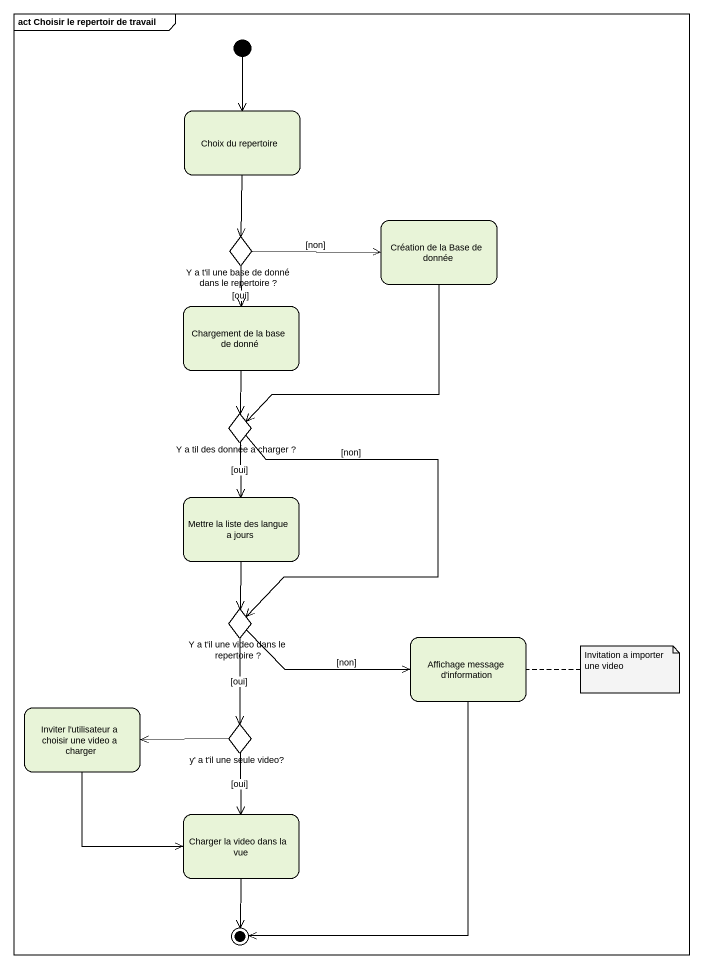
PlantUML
@startuml
mainframe act Choisir le repertoir de travail
hide empty description
state "Choix du repertoire" as Choix_du_repertoire
state "Y a t'il une base de donné dans le repertoire ?" as Y_a_t_il_une_base_de_donné <<choice>>
state "Création de la Base de donnée" as Création_de_la_Base_de
state "Chargement de la base de donné" as Chargement_de_la_base_de
state "Y a til des donnée a charger ?" as Y_a_til_des_donnée_a_charger <<choice>>
state "Mettre la liste des langue a jours" as Mettre_la_liste_des_langue
state "Y a t'il une video dans le repertoire ?" as Y_a_t_il_une_video_dans_le <<choice>>
state "Affichage message d'information" as Affichage_message_d
state "Inviter l'utilisateur a choisir une video a charger" as Inviter_l_utilisateur_a
state "y' a t'il une seule video?" as y_a_t_il_une_seule_video <<choice>>
state "Charger la video dans la vue" as Charger_la_video_dans_la_vue
[*] --> Choix_du_repertoire
Choix_du_repertoire --> Y_a_t_il_une_base_de_donné
Y_a_t_il_une_base_de_donné -right-> Création_de_la_Base_de : [non]
Y_a_t_il_une_base_de_donné --> Chargement_de_la_base_de : [oui]
Création_de_la_Base_de --> Y_a_til_des_donnée_a_charger
Chargement_de_la_base_de --> Y_a_til_des_donnée_a_charger
Y_a_til_des_donnée_a_charger --> Mettre_la_liste_des_langue : [oui]
Y_a_til_des_donnée_a_charger --> Y_a_t_il_une_video_dans_le : [non]
Mettre_la_liste_des_langue --> Y_a_t_il_une_video_dans_le
Y_a_t_il_une_video_dans_le -right-> Affichage_message_d : [non]
Y_a_t_il_une_video_dans_le --> y_a_t_il_une_seule_video : [oui]
Inviter_l_utilisateur_a --> Charger_la_video_dans_la_vue
y_a_t_il_une_seule_video -left-> Inviter_l_utilisateur_a
y_a_t_il_une_seule_video --> Charger_la_video_dans_la_vue : [oui]
Affichage_message_d --> [*]
Charger_la_video_dans_la_vue --> [*]
note right of Affichage_message_d : Invitation a importer une video
@enduml
